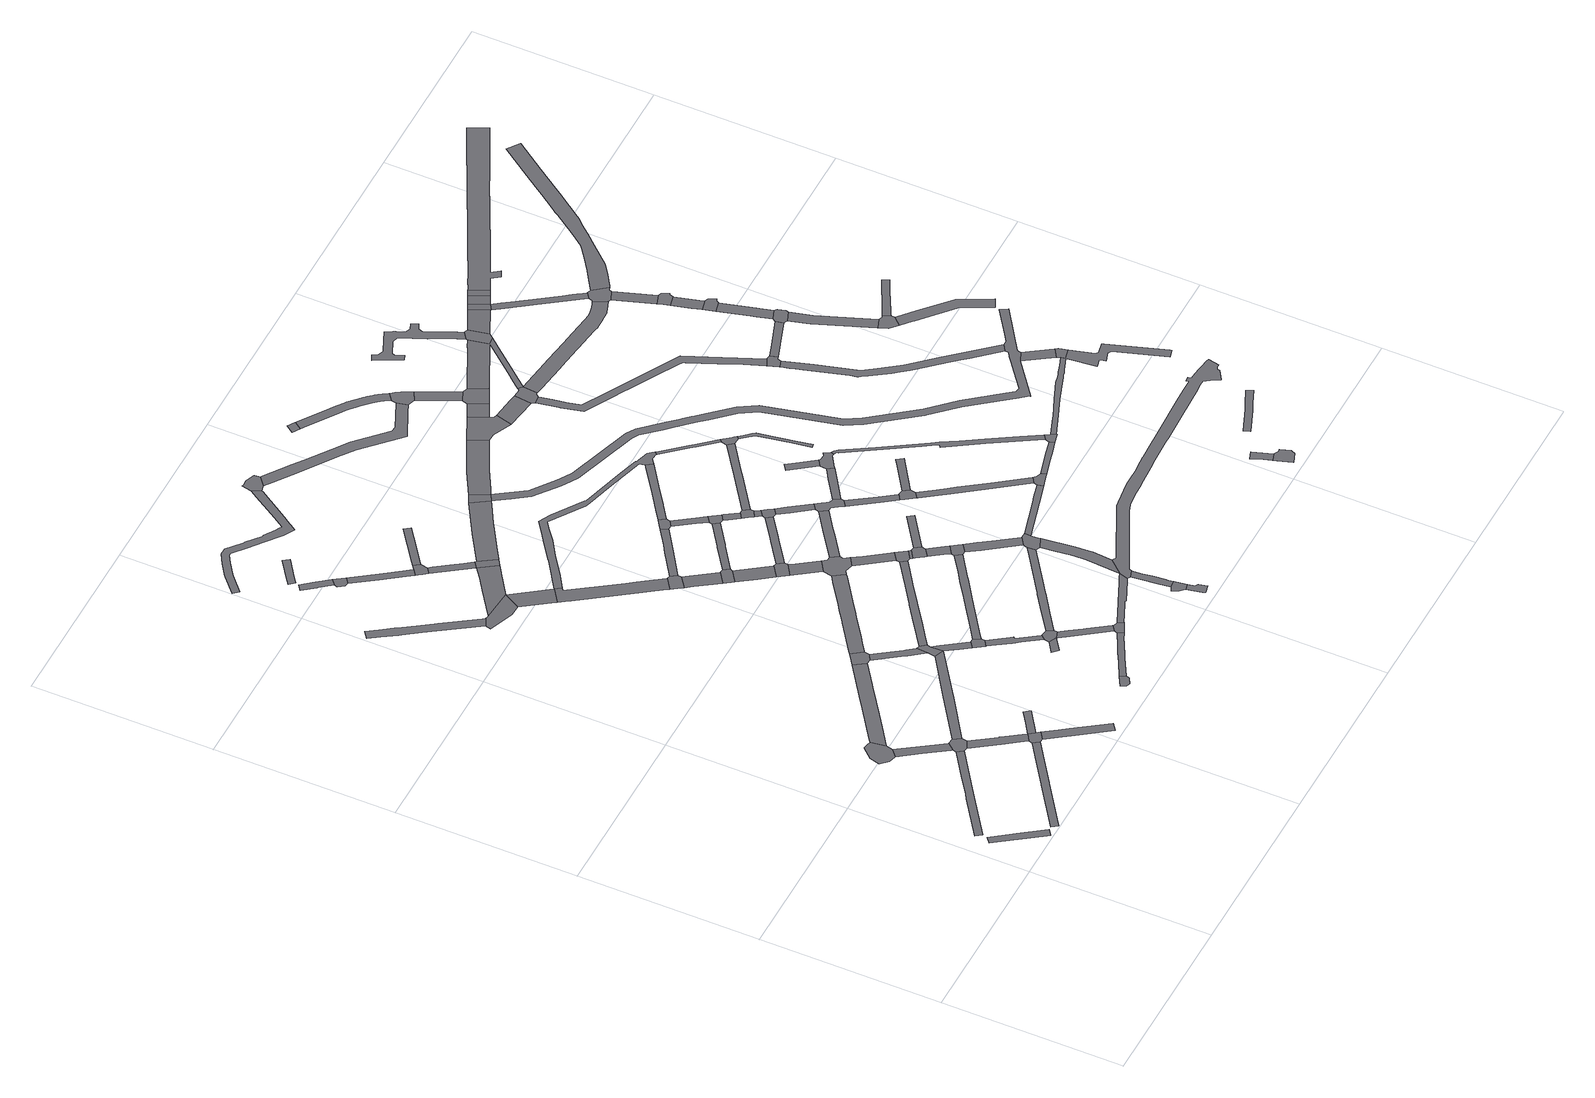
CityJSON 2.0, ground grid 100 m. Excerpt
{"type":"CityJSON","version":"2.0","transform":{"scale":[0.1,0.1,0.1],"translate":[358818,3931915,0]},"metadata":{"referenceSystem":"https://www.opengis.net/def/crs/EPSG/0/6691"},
"CityObjects":{
"road1":{"type":"Road","attributes":{"RoadStructureAttribute.sectionType":"1"},"geometry":[{"type":"MultiSurface","lod":"1","boundaries":[[[0,1,2,3,4,5,6,7,8]]]}]},
"road2":{"type":"Road","attributes":{"RoadStructureAttribute.sectionType":"1"},"geometry":[{"type":"MultiSurface","lod":"1","boundaries":[[[9,10,11,12,13,14,15,16,17,18]]]}]},
"road3":{"type":"Road","attributes":{"RoadStructureAttribute.sectionType":"1"},"geometry":[{"type":"MultiSurface","lod":"1","boundaries":[[[19,20,21,22,23,24,25,26,27,28,29]]]}]},
"road4":{"type":"Road","geometry":[{"type":"MultiSurface","lod":"1","boundaries":[[[30,31,32,33,34,35,36,37,38]]]}]},
"road5":{"type":"Road","attributes":{"RoadStructureAttribute.sectionType":"1"},"geometry":[{"type":"MultiSurface","lod":"1","boundaries":[[[30,39,40,41,42,43,44,31]]]}]},
"road6":{"type":"Road","geometry":[{"type":"MultiSurface","lod":"1","boundaries":[[[42,41,13,12,45,46,47,48,49]]]}]},
"road7":{"type":"Road","attributes":{"RoadStructureAttribute.sectionType":"1"},"geometry":[{"type":"MultiSurface","lod":"1","boundaries":[[[50,51,52,53,54,55,56,47,46,57,58,59]]]}]},
"road8":{"type":"Road","geometry":[{"type":"MultiSurface","lod":"1","boundaries":[[[60,61,62,50,59,19,29]]]}]},
"road9":{"type":"Road","attributes":{"RoadStructureAttribute.sectionType":"1"},"geometry":[{"type":"MultiSurface","lod":"1","boundaries":[[[63,64,65,66,67,68,61,60]]]}]},
"road10":{"type":"Road","geometry":[{"type":"MultiSurface","lod":"1","boundaries":[[[69,70,71,72,50,62]]]}]},
"road11":{"type":"Road","attributes":{"RoadStructureAttribute.sectionType":"1"},"geometry":[{"type":"MultiSurface","lod":"1","boundaries":[[[73,74,75,76,33,32,77,78,79,80,81,82,83]]]}]},
"road12":{"type":"Road","attributes":{"RoadStructureAttribute.sectionType":"1"},"geometry":[{"type":"MultiSurface","lod":"1","boundaries":[[[84,85,86,49,48,87,88,89,90]]]}]},
"road13":{"type":"Road","attributes":{"RoadStructureAttribute.sectionType":"1"},"geometry":[{"type":"MultiSurface","lod":"1","boundaries":[[[91,92,93,94,95,96,97,98,99,100,101,102,103,104,105,106,107,108]]]}]},
"road14":{"type":"Road","geometry":[{"type":"MultiSurface","lod":"1","boundaries":[[[73,83,109,110,111,112]]]}]},
"road15":{"type":"Road","geometry":[{"type":"MultiSurface","lod":"1","boundaries":[[[98,97,113,114,115,116,117]]]}]},
"road16":{"type":"Road","attributes":{"RoadStructureAttribute.sectionType":"1"},"geometry":[{"type":"MultiSurface","lod":"1","boundaries":[[[109,118,119,120,121,122,123,124,125,126,110]]]}]},
"road17":{"type":"Road","geometry":[{"type":"MultiSurface","lod":"1","boundaries":[[[127,128,129,130,131,132]]]}]},
"road18":{"type":"Road","attributes":{"RoadStructureAttribute.sectionType":"1"},"geometry":[{"type":"MultiSurface","lod":"1","boundaries":[[[133,134,135,136,137,138,139,140]]]}]},
"road19":{"type":"Road","geometry":[{"type":"MultiSurface","lod":"1","boundaries":[[[123,122,84,90,141,142,143]]]}]},
"road20":{"type":"Road","geometry":[{"type":"MultiSurface","lod":"1","boundaries":[[[144,145,136,135,146,147,148]]]}]},
"road21":{"type":"Road","geometry":[{"type":"MultiSurface","lod":"1","boundaries":[[[149,150,151,152,153,154]]]}]},
"road22":{"type":"Road","attributes":{"RoadStructureAttribute.sectionType":"1"},"geometry":[{"type":"MultiSurface","lod":"1","boundaries":[[[155,156,157,158,159,141,90]]]}]},
"road23":{"type":"Road","geometry":[{"type":"MultiSurface","lod":"1","boundaries":[[[160,116,115,161,162]]]}]},
"road24":{"type":"Road","attributes":{"RoadStructureAttribute.sectionType":"1"},"geometry":[{"type":"MultiSurface","lod":"1","boundaries":[[[163,164,165,166,167,168,144,148]]]}]},
"road25":{"type":"Road","attributes":{"RoadStructureAttribute.sectionType":"1"},"geometry":[{"type":"MultiSurface","lod":"1","boundaries":[[[169,170,171,172,173,174,175,176,177,117,116]]]}]},
"road26":{"type":"Road","geometry":[{"type":"MultiSurface","lod":"1","boundaries":[[[178,179,157,156,180,181]]]}]},
"road27":{"type":"Road","attributes":{"RoadStructureAttribute.sectionType":"1"},"geometry":[{"type":"MultiSurface","lod":"1","boundaries":[[[129,182,183,184,185,186,187,188,189,130]]]}]},
"road28":{"type":"Road","attributes":{"RoadStructureAttribute.sectionType":"1"},"geometry":[{"type":"MultiSurface","lod":"1","boundaries":[[[180,190,191,192,193,194,195,196,197,198,199,200,201,202,203,181]]]}]},
"road29":{"type":"Road","attributes":{"RoadStructureAttribute.sectionType":"1"},"geometry":[{"type":"MultiSurface","lod":"1","boundaries":[[[204,205,206,207,208,209]]]}]},
"road30":{"type":"Road","geometry":[{"type":"MultiSurface","lod":"1","boundaries":[[[165,210,211,212,213,214,215,166]]]}]},
"road31":{"type":"Road","attributes":{"RoadStructureAttribute.sectionType":"1"},"geometry":[{"type":"MultiSurface","lod":"1","boundaries":[[[216,217,218,219,220,160,162,221,222,223,224,225,226]]]}]},
"road32":{"type":"Road","attributes":{"RoadStructureAttribute.sectionType":"1"},"geometry":[{"type":"MultiSurface","lod":"1","boundaries":[[[227,228,229,230,231,232,233,112,111,234,235,236,237,238,239,240,241,242,243]]]}]},
"road33":{"type":"Road","attributes":{"RoadStructureAttribute.sectionType":"1"},"geometry":[{"type":"MultiSurface","lod":"1","boundaries":[[[212,244,172,245,246,247,248,213]]]}]},
"road34":{"type":"Road","attributes":{"RoadStructureAttribute.sectionType":"1"},"geometry":[{"type":"MultiSurface","lod":"1","boundaries":[[[249,250,251,252,253,254,255,256,257,258,259,260,261,262,263,264,265,266,267,268,269,270,271,272,273,274,275,276,277,278,279,280,281,282,283]]]}]},
"road35":{"type":"Road","geometry":[{"type":"MultiSurface","lod":"1","boundaries":[[[209,284,285,286,197,196,204]]]}]},
"road36":{"type":"Road","geometry":[{"type":"MultiSurface","lod":"1","boundaries":[[[287,245,172,171,288]]]}]},
"road37":{"type":"Road","attributes":{"RoadStructureAttribute.sectionType":"1"},"geometry":[{"type":"MultiSurface","lod":"1","boundaries":[[[289,290,291,292,293,294,295,296,284,209]]]}]},
"road38":{"type":"Road","geometry":[{"type":"MultiSurface","lod":"1","boundaries":[[[297,298,299,300,301,216,226]]]}]},
"road39":{"type":"Road","attributes":{"RoadStructureAttribute.sectionType":"1"},"geometry":[{"type":"MultiSurface","lod":"1","boundaries":[[[214,302,303,304,305,306,215]]]}]},
"road40":{"type":"Road","attributes":{"RoadStructureAttribute.sectionType":"1"},"geometry":[{"type":"MultiSurface","lod":"1","boundaries":[[[307,299,298,308,309,310,311]]]}]},
"road41":{"type":"Road","geometry":[{"type":"MultiSurface","lod":"1","boundaries":[[[312,292,291,186,185,313,314]]]}]},
"road42":{"type":"Road","attributes":{"RoadStructureAttribute.sectionType":"1"},"geometry":[{"type":"MultiSurface","lod":"1","boundaries":[[[315,316,317,318,319,320,143,142,321,322,323,324,325,326,327]]]}]},
"road43":{"type":"Road","geometry":[{"type":"MultiSurface","lod":"1","boundaries":[[[310,328,329,330,331,332,311]]]}]},
"road44":{"type":"Road","attributes":{"RoadStructureAttribute.sectionType":"1"},"geometry":[{"type":"MultiSurface","lod":"1","boundaries":[[[333,334,330,329,335,336]]]}]},
"road45":{"type":"Road","attributes":{"RoadStructureAttribute.sectionType":"1"},"geometry":[{"type":"MultiSurface","lod":"1","boundaries":[[[337,338,339,340,341,342,179,178,343,344,345,346,347,348]]]}]},
"road46":{"type":"Road","geometry":[{"type":"MultiSurface","lod":"1","boundaries":[[[349,350,351,352,333,336]]]}]},
"road47":{"type":"Road","attributes":{"RoadStructureAttribute.sectionType":"1"},"geometry":[{"type":"MultiSurface","lod":"1","boundaries":[[[353,354,355,356,357,358,301,300]]]}]},
"road48":{"type":"Road","attributes":{"RoadStructureAttribute.sectionType":"1"},"geometry":[{"type":"MultiSurface","lod":"1","boundaries":[[[359,350,349,360,361,362]]]}]},
"road49":{"type":"Road","attributes":{"RoadStructureAttribute.sectionType":"1"},"geometry":[{"type":"MultiSurface","lod":"1","boundaries":[[[363,364,365,366,367,286,285,368,369,370,371,372]]]}]},
"road50":{"type":"Road","attributes":{"RoadStructureAttribute.sectionType":"1"},"geometry":[{"type":"MultiSurface","lod":"1","boundaries":[[[313,373,374,375,376,377,378,379,380,381,382,383,384,385,314]]]}]},
"road51":{"type":"Road","geometry":[{"type":"MultiSurface","lod":"1","boundaries":[[[242,386,387,388,389,390,391,392,362,361,243]]]}]},
"road52":{"type":"Road","attributes":{"RoadStructureAttribute.sectionType":"1"},"geometry":[{"type":"MultiSurface","lod":"1","boundaries":[[[393,394,332,331,395,396,397,398]]]}]},
"road53":{"type":"Road","attributes":{"RoadStructureAttribute.sectionType":"1"},"geometry":[{"type":"MultiSurface","lod":"1","boundaries":[[[399,400,401,402,388,387,403,404,405,406]]]}]},
"road54":{"type":"Road","geometry":[{"type":"MultiSurface","lod":"1","boundaries":[[[407,408,409,410,411,283,282,412]]]}]},
"road55":{"type":"Road","geometry":[{"type":"MultiSurface","lod":"1","boundaries":[[[413,414,406,405,315,327]]]}]},
"road56":{"type":"Road","geometry":[{"type":"MultiSurface","lod":"1","boundaries":[[[415,416,417,418,419,420,421,422]]]}]},
"road57":{"type":"Road","attributes":{"RoadStructureAttribute.sectionType":"1"},"geometry":[{"type":"MultiSurface","lod":"1","boundaries":[[[423,424,425,352,351,426,427,428,429,430]]]}]},
"road58":{"type":"Road","attributes":{"RoadStructureAttribute.sectionType":"1"},"geometry":[{"type":"MultiSurface","lod":"1","boundaries":[[[431,432,433,434,421,420,435,436]]]}]},
"road59":{"type":"Road","attributes":{"RoadStructureAttribute.sectionType":"1"},"geometry":[{"type":"MultiSurface","lod":"1","boundaries":[[[437,438,414,413,439]]]}]},
"road60":{"type":"Road","geometry":[{"type":"MultiSurface","lod":"1","boundaries":[[[440,441,356,355,442,443,444]]]}]},
"road61":{"type":"Road","geometry":[{"type":"MultiSurface","lod":"1","boundaries":[[[445,446,447,448,449,450,437,439]]]}]},
"road62":{"type":"Road","geometry":[{"type":"MultiSurface","lod":"1","boundaries":[[[451,452,453,454,455,456,457,458,415,422]]]}]},
"road63":{"type":"Road","attributes":{"RoadStructureAttribute.sectionType":"1"},"geometry":[{"type":"MultiSurface","lod":"1","boundaries":[[[459,460,461,462,463,464,465,466,467,468,469,470,471,472,473,474,475,160,220,476,477,478,479,480,481,482,483,484,485,486]]]}]},
"road64":{"type":"Road","geometry":[{"type":"MultiSurface","lod":"1","boundaries":[[[487,488,489,490]]]}]},
"road65":{"type":"Road","attributes":{"RoadStructureAttribute.sectionType":"1"},"geometry":[{"type":"MultiSurface","lod":"1","boundaries":[[[491,492,493,494,448,447]]]}]},
"road66":{"type":"Road","attributes":{"RoadStructureAttribute.sectionType":"1"},"geometry":[{"type":"MultiSurface","lod":"1","boundaries":[[[495,443,442,496,497,498]]]}]},
"road67":{"type":"Road","geometry":[{"type":"MultiSurface","lod":"1","boundaries":[[[499,493,492,337,348,500]]]}]},
"road68":{"type":"Road","attributes":{"RoadStructureAttribute.sectionType":"1"},"geometry":[{"type":"MultiSurface","lod":"1","boundaries":[[[390,501,502,503,504,505,506,391]]]}]},
"road69":{"type":"Road","geometry":[{"type":"MultiSurface","lod":"1","boundaries":[[[507,498,497,398,397,508]]]}]},
"road70":{"type":"Road","attributes":{"RoadStructureAttribute.sectionType":"1"},"geometry":[{"type":"MultiSurface","lod":"1","boundaries":[[[509,510,511,512,507,508]]]}]},
"road71":{"type":"Road","attributes":{"RoadStructureAttribute.sectionType":"1"},"geometry":[{"type":"MultiSurface","lod":"1","boundaries":[[[513,514,515,516,517,518,519,520,521,522,380]]]}]},
"road72":{"type":"Road","attributes":{"RoadStructureAttribute.sectionType":"1"},"geometry":[{"type":"MultiSurface","lod":"1","boundaries":[[[523,524,525,526,527,528,529,499,500]]]}]},
"road73":{"type":"Road","geometry":[{"type":"MultiSurface","lod":"1","boundaries":[[[530,531,511,510,532,533,534]]]}]},
"road74":{"type":"Road","attributes":{"RoadStructureAttribute.sectionType":"1"},"geometry":[{"type":"MultiSurface","lod":"1","boundaries":[[[533,535,536,537,534]]]}]},
"road75":{"type":"Road","attributes":{"RoadStructureAttribute.sectionType":"1"},"geometry":[{"type":"MultiSurface","lod":"1","boundaries":[[[449,538,539,450]]]}]},
"road76":{"type":"Road","geometry":[{"type":"MultiSurface","lod":"1","boundaries":[[[540,541,536,535,430,429,542]]]}]},
"road77":{"type":"Road","geometry":[{"type":"MultiSurface","lod":"1","boundaries":[[[543,526,525,363,372,518,517,544,545,546]]]}]},
"road78":{"type":"Road","attributes":{"RoadStructureAttribute.sectionType":"1"},"geometry":[{"type":"MultiSurface","lod":"1","boundaries":[[[547,548,549,550,540,542]]]}]},
"road79":{"type":"Road","attributes":{"RoadStructureAttribute.sectionType":"1"},"geometry":[{"type":"MultiSurface","lod":"1","boundaries":[[[551,552,553,554,459,486,555,556,557,558,440,444]]]}]},
"road80":{"type":"Road","attributes":{"RoadStructureAttribute.sectionType":"1"},"geometry":[{"type":"MultiSurface","lod":"1","boundaries":[[[559,560,561,562,563,564,565,487,490]]]}]},
"road81":{"type":"Road","geometry":[{"type":"MultiSurface","lod":"1","boundaries":[[[566,567,568,569,570,571,572,549,548,504,503,573,574,575,576]]]}]},
"road82":{"type":"Road","attributes":{"RoadStructureAttribute.sectionType":"1"},"geometry":[{"type":"MultiSurface","lod":"1","boundaries":[[[577,578,579,580,581,582,583,584,585,586,587,588,589,590,591,592,407,412]]]}]},
"road83":{"type":"Road","attributes":{"RoadStructureAttribute.sectionType":"1"},"geometry":[{"type":"MultiSurface","lod":"1","boundaries":[[[593,594,566,576,595,596]]]}]},
"road84":{"type":"Road","geometry":[{"type":"MultiSurface","lod":"1","boundaries":[[[597,598,599,600]]]}]},
"road85":{"type":"Road","attributes":{"RoadStructureAttribute.sectionType":"1"},"geometry":[{"type":"MultiSurface","lod":"1","boundaries":[[[530,601,602,603,604,605,606,531]]]}]},
"road86":{"type":"Road","geometry":[{"type":"MultiSurface","lod":"1","boundaries":[[[607,608,609,610,611,612,613,593,596]]]}]},
"road87":{"type":"Road","attributes":{"RoadStructureAttribute.sectionType":"1"},"geometry":[{"type":"MultiSurface","lod":"1","boundaries":[[[545,614,615,616,617,618,546]]]}]},
"road88":{"type":"Road","attributes":{"RoadStructureAttribute.sectionType":"1"},"geometry":[{"type":"MultiSurface","lod":"1","boundaries":[[[619,568,567,620,621,622]]]}]},
"road89":{"type":"Road","attributes":{"RoadStructureAttribute.sectionType":"1"},"geometry":[{"type":"MultiSurface","lod":"1","boundaries":[[[623,624,625,626,609,608,627,628,629,630,631,632,633]]]}]},
"road90":{"type":"Road","geometry":[{"type":"MultiSurface","lod":"1","boundaries":[[[634,635,636,637,638,639,640,641,642,563,562,643,644,645]]]}]},
"road91":{"type":"Road","geometry":[{"type":"MultiSurface","lod":"1","boundaries":[[[646,647,648,649,650]]]}]},
"road92":{"type":"Road","attributes":{"RoadStructureAttribute.sectionType":"1"},"geometry":[{"type":"MultiSurface","lod":"1","boundaries":[[[651,652,653,654,655,656,657,658,659,660,661,662,663,664,665,666,667,668,669,670,599,598,671,672,673,674,675,676,677,678,679,680,681,682,683]]]}]},
"road93":{"type":"Road","attributes":{"RoadStructureAttribute.sectionType":"1"},"geometry":[{"type":"MultiSurface","lod":"1","boundaries":[[[611,684,685,686,687,612]]]}]},
"road94":{"type":"Road","geometry":[{"type":"MultiSurface","lod":"1","boundaries":[[[688,689,690,691,462,461,692,693,694,695,696]]]}]},
"road95":{"type":"Road","geometry":[{"type":"MultiSurface","lod":"1","boundaries":[[[622,621,697,698,699,700,701,702,703,704,646,650]]]}]},
"road96":{"type":"Road","geometry":[{"type":"MultiSurface","lod":"1","boundaries":[[[705,633,632,616,615,706,707,708]]]}]},
"road97":{"type":"Road","geometry":[{"type":"MultiSurface","lod":"1","boundaries":[[[695,604,603,709,710,711,712,713,696]]]}]},
"road98":{"type":"Road","attributes":{"RoadStructureAttribute.sectionType":"1"},"geometry":[{"type":"MultiSurface","lod":"1","boundaries":[[[714,642,641,715]]]}]},
"road99":{"type":"Road"},
"road100":{"type":"Road","attributes":{"RoadStructureAttribute.sectionType":"1"},"geometry":[{"type":"MultiSurface","lod":"1","boundaries":[[[489,488,716,717,287,288,718,719,720,721,722,489,723,724,725,726,727,728,729,730,731,732,733,734,735,736,737,738,739,740,741,742,743,744,745,746,747,748,749,750,751,752,753,754,755,756,757,758,759,760,761,762,763,764,765,766,767,768,769,770,771,772,773,774,775,776,777,778,779,780,781,782,783,784,785,786,787,490]]]}]},
"road101":{"type":"Road","attributes":{"RoadStructureAttribute.sectionType":"1"},"geometry":[{"type":"MultiSurface","lod":"1","boundaries":[[[710,788,789,790,791,792,793,794,795,796,797,798,799,800,711]]]}]},
"road102":{"type":"Road","attributes":{"RoadStructureAttribute.sectionType":"1"},"geometry":[{"type":"MultiSurface","lod":"1","boundaries":[[[644,801,802,803,804,645]]]}]},
"road103":{"type":"Road","geometry":[{"type":"MultiSurface","lod":"1","boundaries":[[[585,584,805,806,807,808,809,810,811,812,813,814,815,816,651,683]]]}]},
"road104":{"type":"Road","attributes":{"RoadStructureAttribute.sectionType":"1"},"geometry":[{"type":"MultiSurface","lod":"1","boundaries":[[[805,817,818,819,806]]]}]},
"road105":{"type":"Road","geometry":[{"type":"MultiSurface","lod":"1","boundaries":[[[714,715,820,821,822,823,819,818]]]}]},
"road106":{"type":"Road","attributes":{"RoadStructureAttribute.sectionType":"1"},"geometry":[{"type":"MultiSurface","lod":"1","boundaries":[[[824,825,826,707,827,828,829]]]}]},
"road107":{"type":"Road","attributes":{"RoadStructureAttribute.sectionType":"1"},"geometry":[{"type":"MultiSurface","lod":"1","boundaries":[[[830,831,832,833,834,835,836,837,838,701,700,839,840,841,842,843,844,845,846,847]]]}]},
"road108":{"type":"Road","geometry":[{"type":"MultiSurface","lod":"1","boundaries":[[[848,849,850,851,852,853,803,802,854]]]}]},
"road109":{"type":"Road","attributes":{"RoadStructureAttribute.sectionType":"1"},"geometry":[{"type":"MultiSurface","lod":"1","boundaries":[[[455,855,856,857,858,859,860,861,862,863,864,865,866,867,868,869,870,871,872,873,874,875,876,877,878,879,880,881,882,883,884,885,886,887,888,889,890,891,892,893,894,895,896,897,898,899,900,901,902,903,904,905,906,907,908,909,513,380,379,456]]]}]},
"road110":{"type":"Road","geometry":[{"type":"MultiSurface","lod":"1","boundaries":[[[910,911,912,830,847,824,829]]]}]},
"road111":{"type":"Road","attributes":{"RoadStructureAttribute.sectionType":"1"},"geometry":[{"type":"MultiSurface","lod":"1","boundaries":[[[913,914,915,823,822,916,917,918,919,920,921,922,923,852,851,924,925,926,927,928,919,929]]]}]},
"road112":{"type":"Road","geometry":[{"type":"MultiSurface","lod":"1","boundaries":[[[930,931,932,933,934,935]]]}]},
"road113":{"type":"Road","geometry":[{"type":"MultiSurface","lod":"1","boundaries":[[[936,937,938,939,940,941,942,930,935]]]}]},
"road114":{"type":"Road","attributes":{"RoadStructureAttribute.sectionType":"1"},"geometry":[{"type":"MultiSurface","lod":"1","boundaries":[[[943,944,945,946,947,948,949,950,951,952,953,954,955,956,957,958,848,854,959,960,961,962,963,964,965,966,967,968,969,970,971,972,973,974,975,976]]]}]},
"road115":{"type":"Road","geometry":[{"type":"MultiSurface","lod":"1","boundaries":[[[977,978,979,980,981,982,983,984,985,986,987,988,989,990,991,992,993,994,995,996,997,998,999,1000,1001,1002,1003]]]}]},
"road116":{"type":"Road","geometry":[{"type":"MultiSurface","lod":"1","boundaries":[[[919,928,1004,1005,1003,1002,929]]]}]},
"road117":{"type":"Road","attributes":{"RoadStructureAttribute.sectionType":"1"},"geometry":[{"type":"MultiSurface","lod":"1","boundaries":[[[850,1006,1007,1008,1009,1010,1011,1012,1013,1014,1015,1016,1017,1018,1019,1020,1021,1022,1023,1024,1025,1026,1027,1028,1029,1030,1031,1032,1033,1034,1035,1036,1037,1038,1039,851]]]}]},
"road118":{"type":"Road","geometry":[{"type":"MultiSurface","lod":"1","boundaries":[[[1040,1041,1042,1043,1044,943,976]]]}]},
"road119":{"type":"Road","attributes":{"RoadStructureAttribute.sectionType":"1"},"geometry":[{"type":"MultiSurface","lod":"1","boundaries":[[[1045,1046,1047,1048,1049,1050,1051,1052]]]}]},
"road120":{"type":"Road","attributes":{"RoadStructureAttribute.sectionType":"1"},"geometry":[{"type":"MultiSurface","lod":"1","boundaries":[[[1004,1053,1054,1055,1005]]]}]},
"road121":{"type":"Road","attributes":{"RoadStructureAttribute.sectionType":"1"},"geometry":[{"type":"MultiSurface","lod":"1","boundaries":[[[1056,1057,1058,1059,1060,1061,1062,1063,1064,912,911,1065,1066,1067,1068,1069,1070,1071,1072,1073,1074,1075,1076,1077,1078,1079,1080,1081,1082,1083,1084,1085,1086,1087,1073]]]}]},
"road122":{"type":"Road","attributes":{"RoadStructureAttribute.sectionType":"1"},"geometry":[{"type":"MultiSurface","lod":"1","boundaries":[[[1088,1089,1090,1091,1092,1093,1094,1095,1041,1040,1096,1097,1098,1099,1100,1101,1102,1103,1104,1105,1106,1107,1108,1109,1110,1111,759,758]]]}]},
"road123":{"type":"Road","geometry":[{"type":"MultiSurface","lod":"1","boundaries":[[[1054,1053,1112,1113,1114]]]}]},
"road124":{"type":"Road","attributes":{"RoadStructureAttribute.sectionType":"1"},"geometry":[{"type":"MultiSurface","lod":"1","boundaries":[[[1043,1115,1116,1117,1118,1044]]]}]},
"road125":{"type":"Road","attributes":{"RoadStructureAttribute.sectionType":"1"},"geometry":[{"type":"MultiSurface","lod":"1","boundaries":[[[1114,1113,1119,1120]]]}]},
"road126":{"type":"Road","attributes":{"RoadStructureAttribute.sectionType":"1"},"geometry":[{"type":"MultiSurface","lod":"1","boundaries":[[[1112,1121,1122,1123,1124,1125,1126,1127,1128,1129,1130,1131,1132,1133,1134,1113]]]}]},
"road127":{"type":"Road","geometry":[{"type":"MultiSurface","lod":"1","boundaries":[[[1119,1135,1136,1120]]]}]},
"road128":{"type":"Road","geometry":[{"type":"MultiSurface","lod":"1","boundaries":[[[751,750,1137,1138]]]}]},
"road129":{"type":"Road","geometry":[{"type":"MultiSurface","lod":"1","boundaries":[[[1137,1056,1073,1087,1139,1138]]]}]},
"road130":{"type":"Road","geometry":[{"type":"MultiSurface","lod":"1","boundaries":[[[1140,1141,1142,1117,1116,1143,1144,1145]]]}]},
"road131":{"type":"Road","geometry":[{"type":"MultiSurface","lod":"1","boundaries":[[[1146,1147,1148,1126,1125,1149,1024,1023,1150,1151]]]}]},
"road132":{"type":"Road","attributes":{"RoadStructureAttribute.sectionType":"1"},"geometry":[{"type":"MultiSurface","lod":"1","boundaries":[[[1152,1153,1142,1141,1154,1155,1156,1157]]]}]},
"road133":{"type":"Road","attributes":{"RoadStructureAttribute.sectionType":"1"},"geometry":[{"type":"MultiSurface","lod":"1","boundaries":[[[1150,1158,1159,1151]]]}]},
"road134":{"type":"Road","attributes":{"RoadStructureAttribute.sectionType":"1"},"geometry":[{"type":"MultiSurface","lod":"1","boundaries":[[[1160,1144,1143,1161,1162,1163]]]}]},
"road135":{"type":"Road","attributes":{"RoadStructureAttribute.sectionType":"1"},"geometry":[{"type":"MultiSurface","lod":"1","boundaries":[[[1164,1165,1166,1167,1168,1169]]]}]},
"road136":{"type":"Road","geometry":[{"type":"MultiSurface","lod":"1","boundaries":[[[1156,1170,1171,1172,1167,1166,1157]]]}]},
"road137":{"type":"Road","geometry":[{"type":"MultiSurface","lod":"1","boundaries":[[[1173,1174,1175,1159,1158,1176,1164,1169]]]}]},
"road138":{"type":"Road","geometry":[{"type":"MultiSurface","lod":"1","boundaries":[[[1177,1178,1179,1180,1181,1163,1162,1182,1183]]]}]},
"road139":{"type":"Road","attributes":{"RoadStructureAttribute.sectionType":"1"},"geometry":[{"type":"MultiSurface","lod":"1","boundaries":[[[1184,1185,1186,1187,1188,1189,1190,1191,1177,1183]]]}]},
"road140":{"type":"Road","attributes":{"RoadStructureAttribute.sectionType":"1"},"geometry":[{"type":"MultiSurface","lod":"1","boundaries":[[[1192,1193,1194,1195,1180,1179,1196,1197,1198,1199,1200]]]}]},
"road141":{"type":"Road","attributes":{"RoadStructureAttribute.sectionType":"1"},"geometry":[{"type":"MultiSurface","lod":"1","boundaries":[[[1201,1202,1203,1204,1205,1206,1207,1208,1209,1210,1211,1212,1213,1214,1136,1135,1215,1216,1217,1218,1219,1220,1221,1222,1223,1224,1225,1226,1227]]]}]},
"road142":{"type":"Road","attributes":{"RoadStructureAttribute.sectionType":"1"},"geometry":[{"type":"MultiSurface","lod":"1","boundaries":[[[1228,1229,1230,1231,1232,1233,1234,1235,1236,1237,1238,1239,1240,1241,1242,1148,1147,1243,1244,1245,1246,1247,1248,1249,1250,1251,1252,1253,1254,1255,1256,1257,1258,1259,1260,1261,1262,1263,1264,1265]]]}]}
},
"vertices":[
[306,39,0],[211,172,0],[200,187,0],[125,291,0],[93,267,0],[165,167,0],[178,149,0],[264,29,0],[274,16,0],
[344,469,0],[368,486,0],[460,550,0],[610,654,0],[587,687,0],[437,583,0],[345,518,0],[321,502,0],[107,352,0],[130,320,0],
[807,376,0],[700,301,0],[572,212,0],[568,209,0],[326,41,0],[349,8,0],[385,33,0],[591,176,0],[596,180,0],[723,269,0],[830,343,0],
[425,944,0],[464,977,0],[472,1015,0],[461,1099,0],[439,1103,0],[412,1107,0],[360,1050,0],[345,992,0],[385,954,0],
[503,832,0],[585,714,0],[591,707,0],[624,746,0],[599,782,0],[544,861,0],
[614,653,0],[630,650,0],[677,672,0],[682,701,0],[654,741,0],
[853,421,0],[838,443,0],[800,496,0],[773,534,0],[771,538,0],[770,539,0],[718,613,0],[731,508,0],[786,430,0],[810,395,0],
[850,340,0],[891,369,0],[877,389,0],
[908,258,0],[934,221,0],[1061,43,0],[1102,72,0],[975,251,0],[944,295,0],
[1002,475,0],[996,484,0],[980,508,0],[914,463,0],
[900,1409,0],[725,1285,0],[653,1235,0],[478,1111,0],[579,1090,0],[689,1168,0],[697,1173,0],[748,1210,0],[791,1240,0],[820,1261,0],[943,1348,0],
[1132,1066,0],[898,907,0],[657,743,0],[915,859,0],[918,861,0],[926,867,0],[1183,1045,0],
[18,3651,0],[59,3592,0],[109,3517,0],[118,3505,0],[175,3421,0],[216,3360,0],[353,3159,0],[399,3181,0],[391,3193,0],[266,3377,0],[257,3391,0],[218,3447,0],[179,3504,0],[150,3547,0],[145,3554,0],[144,3556,0],[100,3620,0],[59,3680,0],
[967,1345,0],[1002,1364,0],[1007,1394,0],[964,1455,0],
[345,3127,0],[482,3076,0],[540,3072,0],[590,3162,0],[419,3176,0],
[1046,1233,0],[1072,1198,0],[1077,1190,0],[1127,1122,0],[1139,1106,0],[1141,1171,0],[1110,1213,0],[1104,1221,0],[1078,1258,0],
[1382,118,0],[1417,138,0],[1422,157,0],[1407,186,0],[1348,154,0],[1363,125,0],
[226,4023,0],[230,4018,0],[279,3956,0],[310,3981,0],[281,4018,0],[258,4047,0],[205,4115,0],[173,4090,0],
[1180,1117,0],[1186,1136,0],[1161,1167,0],
[352,3923,0],[324,3963,0],[277,3936,0],[299,3903,0],[319,3900,0],
[210,4132,0],[239,4154,0],[344,4227,0],[322,4260,0],[213,4184,0],[185,4162,0],
[1228,980,0],[1265,927,0],[1298,950,0],[1261,1003,0],[1210,1076,0],
[730,2965,0],[637,2933,0],[652,2911,0],
[410,3771,0],[489,3661,0],[515,3625,0],[548,3648,0],[517,3690,0],[448,3786,0],
[713,3246,0],[716,3249,0],[758,3276,0],[694,3374,0],[693,3373,0],[625,3320,0],[624,3319,0],[568,3280,0],[423,3179,0],
[1339,912,0],[1318,948,0],[1305,870,0],[1338,892,0],
[1531,217,0],[1625,266,0],[1642,275,0],[1684,295,0],[1669,326,0],[1590,285,0],[1554,267,0],[1490,229,0],
[1307,868,0],[1320,848,0],[1380,761,0],[1390,748,0],[1406,727,0],[1408,725,0],[1473,632,0],[1492,654,0],[1430,744,0],[1429,745,0],[1413,767,0],[1422,773,0],[1413,785,0],[1340,890,0],
[1467,602,0],[1411,562,0],[1409,561,0],[1436,531,0],[1497,574,0],[1508,582,0],
[534,3599,0],[537,3594,0],[555,3569,0],[587,3593,0],[594,3633,0],[571,3665,0],
[1038,2491,0],[950,2617,0],[919,2661,0],[738,2921,0],[753,2932,0],[676,2878,0],[693,2853,0],[898,2560,0],[921,2527,0],[958,2475,0],[976,2448,0],
[1360,1735,0],[1247,1655,0],[1244,1653,0],[1211,1630,0],[1161,1594,0],[1144,1582,0],[970,1459,0],[1013,1398,0],[1059,1430,0],[1090,1452,0],[1206,1534,0],[1239,1557,0],[1295,1597,0],[1346,1633,0],[1435,1696,0],[1450,1707,0],[1407,1768,0],
[592,3516,0],[726,3398,0],[696,3441,0],[655,3498,0],[603,3571,0],
[659,4566,0],[567,4421,0],[556,4406,0],[527,4361,0],[512,4372,0],[495,4378,0],[433,4420,0],[428,4420,0],[354,4480,0],[347,4486,0],[268,4550,0],[230,4551,0],[171,4519,0],[102,4471,0],[95,4465,0],[8,4384,0],[35,4355,0],[120,4434,0],[127,4440,0],[192,4485,0],[239,4511,0],[253,4510,0],[324,4453,0],[325,4452,0],[398,4393,0],[471,4334,0],[479,4328,0],[538,4296,0],[560,4330,0],[564,4337,0],[593,4381,0],[593,4382,0],[705,4555,0],[708,4560,0],[685,4607,0],
[1547,595,0],[1550,615,0],[1528,648,0],
[732,3391,0],[792,3299,0],
[1512,576,0],[1547,525,0],[1674,345,0],[1707,368,0],[1631,475,0],[1623,487,0],[1580,548,0],[1556,582,0],
[1011,2399,0],[1017,2390,0],[1077,2435,0],[1080,2455,0],[1057,2488,0],
[612,3645,0],[694,3704,0],[800,3783,0],[776,3816,0],[590,3679,0],
[1115,2381,0],[1026,2376,0],[1045,2349,0],[1128,2232,0],[1189,2275,0],
[1712,361,0],[1746,325,0],[1731,356,0],
[1640,1507,0],[1507,1412,0],[1405,1340,0],[1400,1337,0],[1287,1257,0],[1221,1210,0],[1244,1177,0],[1310,1224,0],[1424,1305,0],[1428,1308,0],[1530,1380,0],[1614,1439,0],[1664,1474,0],
[1153,2195,0],[1162,2182,0],[1224,2225,0],[1232,2239,0],[1209,2271,0],
[1344,2054,0],[1236,2208,0],[1228,2088,0],[1282,2011,0],
[1799,1282,0],[1704,1216,0],[1654,1182,0],[1558,1115,0],[1504,1077,0],[1391,998,0],[1356,925,0],[1526,1043,0],[1581,1081,0],[1680,1150,0],[1698,1163,0],[1822,1249,0],
[1321,1955,0],[1383,1998,0],[1386,2018,0],[1363,2051,0],
[1219,2548,0],[1247,2567,0],[1348,2635,0],[1326,2669,0],[1237,2609,0],[1196,2581,0],
[1394,1982,0],[1379,1872,0],[1417,1817,0],[1479,1860,0],
[2005,983,0],[1957,949,0],[1748,803,0],[1739,797,0],[1627,719,0],[1650,686,0],[1760,763,0],[1767,767,0],[1831,812,0],[2010,937,0],
[1759,332,0],[1784,343,0],[1878,385,0],[1885,387,0],[1888,381,0],[2010,436,0],[2030,445,0],[2045,494,0],[2019,482,0],[1983,466,0],[1865,415,0],[1793,383,0],[1745,362,0],
[1469,1720,0],[1514,1708,0],[1561,1740,0],[1541,1769,0],[1545,1789,0],[1517,1831,0],[1498,1834,0],
[1348,2368,0],[1341,2363,0],[1363,2330,0],[1371,2335,0],[1496,2422,0],[1473,2455,0],
[1682,1567,0],[1679,1571,0],[1632,1638,0],[1597,1687,0],[1551,1657,0],[1585,1609,0],[1644,1527,0],[1688,1558,0],
[789,4608,0],[786,4640,0],[735,4662,0],[704,4657,0],[696,4661,0],[741,4568,0],
[1683,1471,0],[1728,1503,0],
[2070,222,0],[2061,218,0],[2047,210,0],[2065,175,0],[2079,160,0],[2086,151,0],[2120,159,0],[2110,228,0],
[1507,2153,0],[1494,2144,0],[1408,2082,0],[1400,2028,0],[1517,2111,0],[1530,2120,0],[1649,2204,0],[1626,2237,0],
[2157,65,0],[2153,81,0],[2144,109,0],[2129,119,0],[2106,67,0],[2111,52,0],
[1736,1490,0],[1736,1491,0],[1692,1459,0],
[1381,2707,0],[1353,2688,0],[1368,2632,0],[1401,2654,0],[1404,2674,0],
[1699,1449,0],[1726,1410,0],[1733,1400,0],[1778,1432,0],[1782,1454,0],[1758,1487,0],
[2106,256,0],[2104,270,0],[2097,340,0],[2091,391,0],[2085,446,0],[2046,433,0],[2050,391,0],[2062,289,0],
[1717,2896,0],[1746,2917,0],[1782,2913,0],[1796,2924,0],[1785,2936,0],[1770,2955,0],[1693,2978,0],[1695,2983,0],[1592,3015,0],[1348,3085,0],[1340,3091,0],[1181,3202,0],[1114,3235,0],[1073,3205,0],[1009,3159,0],[906,3084,0],[892,3074,0],[837,2987,0],[937,3058,0],[957,3072,0],[1027,3116,0],[1085,3162,0],[1129,3196,0],[1314,3071,0],[1323,3068,0],[1494,3017,0],[1688,2960,0],[1694,2929,0],
[1127,3627,0],[1080,3602,0],[1140,3509,0],[1180,3530,0],
[1793,1316,0],[1803,1302,0],[1848,1333,0],[1836,1350,0],
[1477,2545,0],[1440,2528,0],[1477,2474,0],[1510,2497,0],
[1886,1278,0],[1842,1247,0],
[1667,1877,0],[1706,1905,0],[1808,1978,0],[1779,2019,0],[1677,1946,0],[1641,1920,0],
[1549,2441,0],[1516,2419,0],
[1532,2395,0],[1569,2343,0],[1602,2365,0],[1556,2431,0],
[2110,569,0],[2118,678,0],[2116,716,0],[2112,770,0],[2090,950,0],[2032,924,0],[2042,842,0],[2052,767,0],[2056,695,0],[2057,680,0],
[1889,1179,0],[1900,1164,0],[2012,1007,0],[2056,1037,0],[1984,1140,0],[1944,1196,0],[1927,1220,0],
[1644,2329,0],[1621,2362,0],[1589,2314,0],[1606,2289,0],[1641,2309,0],
[1629,2257,0],[1662,2280,0],[1647,2301,0],
[1962,1578,0],[1939,1611,0],
[1701,2224,0],[1681,2252,0],[1668,2201,0],
[2071,1036,0],[2088,964,0],[2085,1001,0],[2086,1035,0],
[1710,2142,0],[1783,2039,0],[1815,2062,0],[1739,2170,0],
[1481,2728,0],[1486,2732,0],[1556,2782,0],[1591,2807,0],[1687,2924,0],[1682,2921,0],[1533,2814,0],[1442,2750,0],
[1209,3546,0],[1327,3610,0],[1470,3680,0],[1508,3698,0],[1461,3798,0],[1408,3772,0],[1267,3704,0],
[1901,1939,0],[1905,1959,0],[1883,1992,0],[1882,1992,0],[1862,1995,0],[1853,2009,0],[1838,2030,0],[1828,1975,0],[1838,1961,0],[1849,1945,0],[1868,1917,0],
[784,4537,0],[873,4473,0],[960,4411,0],[1078,4326,0],[1164,4263,0],[1357,4075,0],[1509,4145,0],[1556,4166,0],[1540,4225,0],[1460,4189,0],[1389,4156,0],[1359,4158,0],[1202,4310,0],[1115,4373,0],[993,4461,0],[935,4503,0],
[2057,1714,0],[2000,1795,0],[1968,1773,0],[2024,1691,0],
[1136,4600,0],[1173,4575,0],[1202,4616,0],[1164,4642,0],
[1841,2469,0],[1870,2490,0],[2021,2597,0],[1993,2627,0],[1840,2517,0],[1818,2502,0],
[2039,1671,0],[2073,1622,0],[2106,1645,0],[2108,1659,0],[2111,1675,0],[2087,1709,0],[2079,1710,0],
[2303,1059,0],[2423,1094,0],[2414,1126,0],[2333,1104,0],[2295,1093,0],
[2003,2073,0],[2026,2040,0],[2082,2078,0],[2059,2111,0],
[2329,1336,0],[2228,1475,0],[2200,1513,0],[2156,1573,0],[2078,1615,0],[2123,1550,0],[2172,1483,0],[2195,1452,0],[2296,1313,0],[2420,1146,0],[2452,1169,0],
[1677,3741,0],[1672,3743,0],[1667,3745,0],[1663,3748,0],[1659,3752,0],[1655,3757,0],[1653,3761,0],[1651,3766,0],[1608,3868,0],[1551,3696,0],[1657,3649,0],[1682,3740,0],
[2097,2173,0],[2031,2264,0],[1996,2312,0],[1963,2289,0],[2065,2150,0],
[1586,4286,0],[1569,4311,0],[1555,4330,0],[1544,4344,0],[1539,4349,0],[1519,4372,0],[1506,4385,0],[1504,4388,0],[1484,4407,0],[1477,4414,0],[1470,4421,0],[1462,4428,0],[1455,4434,0],[1448,4440,0],[1440,4447,0],[1432,4454,0],[1424,4460,0],[1407,4473,0],[1394,4482,0],[1325,4530,0],[1189,4563,0],[1276,4503,0],[1365,4441,0],[1385,4427,0],[1405,4411,0],[1427,4392,0],[1446,4375,0],[1481,4339,0],[1497,4322,0],[1505,4312,0],[1515,4301,0],[1527,4284,0],[1547,4255,0],
[2246,1766,0],[2291,1797,0],[2268,1832,0],[2229,1805,0],
[1929,2769,0],[1908,2793,0],[1800,2919,0],[1799,2920,0],[1786,2908,0],[1893,2783,0],[1915,2757,0],[1998,2661,0],[2012,2673,0],
[2083,2079,0],[2104,2093,0],[2153,2126,0],[2164,2122,0],[2171,2139,0],[2151,2174,0],[2133,2161,0],[2101,2167,0],
[2464,1153,0],[2470,1107,0],[2502,1116,0],[2495,1142,0],
[2044,2594,0],[2055,2593,0],[2069,2605,0],[2058,2618,0],[2054,2623,0],
[1689,3907,0],[1737,3807,0],
[976,3541,0],[896,3495,0],[865,3345,0],[969,3409,0],[1007,3432,0],[1044,3454,0],[1111,3493,0],[1151,3492,0],[1195,3425,0],[1253,3341,0],[1383,3241,0],[1429,3213,0],[1469,3187,0],[1827,3070,0],[1865,3048,0],[1950,2956,0],[1986,2917,0],[2025,2875,0],[2072,2824,0],[2092,2803,0],[2111,2782,0],[2211,2671,0],[2266,2582,0],[2332,2304,0],[2365,2167,0],[2415,2078,0],[2604,1833,0],[2609,1826,0],[2735,1696,0],[2873,1517,0],[2905,1478,0],[2950,1422,0],[2950,1419,0],[3097,1534,0],[3144,1571,0],[3201,1595,0],[3204,1616,0],[3302,1683,0],[3441,1779,0],[3419,1819,0],[3278,1722,0],[3236,1693,0],[3214,1693,0],[3176,1668,0],[3172,1649,0],[3149,1633,0],[3115,1608,0],[3070,1570,0],[2973,1494,0],[2947,1498,0],[2916,1538,0],[2772,1723,0],[2641,1858,0],[2453,2103,0],[2406,2186,0],[2381,2292,0],[2308,2600,0],[2249,2695,0],[2128,2830,0],[2106,2854,0],[2093,2868,0],[2062,2901,0],[2048,2916,0],[2005,2963,0],[1896,3080,0],[1847,3111,0],[1487,3229,0],[1456,3249,0],[1411,3277,0],[1286,3371,0],[1231,3450,0],[1204,3492,0],
[2089,2553,0],[2113,2525,0],[2127,2444,0],[2140,2368,0],[2143,2353,0],[2163,2239,0],[2181,2243,0],[2162,2348,0],[2158,2371,0],[2145,2447,0],[2130,2532,0],[2118,2547,0],[2089,2581,0],
[1739,3636,0],[1829,3623,0],[1841,3719,0],[1803,3724,0],
[1595,4153,0],[1648,4181,0],[1642,4192,0],[1638,4201,0],[1633,4210,0],[1629,4218,0],[1624,4227,0],[1619,4236,0],[1614,4244,0],[1608,4253,0],[1603,4261,0],[1597,4270,0],
[1667,4002,0],[1698,3938,0],[1753,3962,0],
[1790,3833,0],[1831,3853,0],[1832,3853,0],[1780,3950,0],
[2707,1201,0],[2637,1182,0],[2494,1144,0],[2597,1141,0],[2656,1157,0],[2714,1173,0],
[2740,1243,0],[2678,1345,0],[2587,1493,0],[2521,1603,0],[2469,1687,0],[2446,1723,0],[2300,1954,0],[2202,2113,0],[2187,2131,0],[2183,2114,0],[2185,2105,0],[2284,1944,0],[2405,1755,0],[2431,1713,0],[2452,1680,0],[2437,1670,0],[2560,1478,0],[2714,1227,0],
[1886,3610,0],[1899,3628,0],[1906,3627,0],[1914,3707,0],[1892,3726,0],[1882,3714,0],[1842,3606,0],
[2091,464,0],[2129,481,0],[2153,492,0],[2161,496,0],[2235,533,0],[2392,610,0],[2450,636,0],[2492,652,0],[2561,659,0],[2620,662,0],[2666,665,0],[2738,669,0],[2789,672,0],[2819,674,0],[2949,679,0],[2988,681,0],[3138,686,0],[3348,695,0],[3384,697,0],[3413,698,0],[3433,666,0],[3461,621,0],[3516,654,0],[3516,660,0],[3517,666,0],[3521,671,0],[3526,674,0],[3532,676,0],[3538,677,0],[3548,676,0],[3560,737,0],[3546,740,0],[3501,748,0],[3478,752,0],[3450,756,0],[3420,758,0],[3408,758,0],[3404,778,0],[3378,773,0],[3381,761,0],[3382,759,0],[3314,758,0],[3253,757,0],[2985,745,0],[2917,742,0],[2817,738,0],[2813,738,0],[2754,733,0],[2710,730,0],[2658,729,0],[2613,728,0],[2481,712,0],[2454,708,0],[2133,554,0],[2129,555,0],
[2770,1188,0],[2769,1193,0],[2757,1216,0],
[2041,4075,0],[2028,4068,0],[1803,3961,0],[1850,3862,0],[2093,3978,0],[2106,3984,0],[2109,3985,0],[2106,3982,0],[1968,3816,0],[1926,3767,0],[1901,3737,0],[1948,3747,0],[2005,3816,0],[2105,3936,0],[2129,3965,0],[2148,3988,0],[2084,4095,0],
[3114,164,0],[3077,273,0],[3034,257,0],[3046,226,0],[3059,191,0],[3072,150,0],
[3079,128,0],[3106,51,0],[3163,71,0],[3176,98,0],[3156,155,0],[3141,150,0],[3132,155,0],
[2610,2707,0],[2554,2841,0],[2524,2911,0],[2445,3100,0],[2407,3121,0],[2293,3186,0],[2240,3216,0],[2150,3267,0],[2145,3270,0],[2098,3297,0],[2057,3320,0],[1929,3393,0],[1910,3471,0],[1908,3483,0],[1901,3518,0],[1898,3541,0],[1846,3590,0],[1864,3484,0],[1865,3477,0],[1869,3459,0],[1892,3362,0],[2056,3271,0],[2081,3257,0],[2097,3248,0],[2129,3230,0],[2218,3179,0],[2272,3149,0],[2384,3086,0],[2410,3067,0],[2414,3056,0],[2475,2911,0],[2488,2882,0],[2527,2793,0],[2569,2686,0],
[2111,4165,0],[2048,4295,0],[2037,4319,0],[2048,4347,0],[2078,4361,0],[2061,4397,0],[2031,4384,0],[2003,4395,0],[1982,4441,0],[1977,4452,0],[1955,4492,0],[1904,4469,0],[1831,4437,0],[1804,4447,0],[1787,4478,0],[1751,4462,0],[1823,4318,0],[1853,4329,0],[1834,4372,0],[1839,4391,0],[1911,4423,0],[1945,4414,0],[2007,4276,0],[2054,4180,0],[2070,4146,0],[2088,4106,0],[2125,4134,0],
[2169,4014,0],[2148,4125,0],
[1945,3621,0],[2101,3600,0],[2110,3598,0],[2124,3596,0],[2257,3579,0],[2331,3569,0],[2343,3568,0],[2429,3555,0],[2436,3554,0],[2453,3554,0],[2501,3555,0],[2504,3555,0],[2538,3555,0],[2544,3556,0],[2550,3557,0],[2556,3559,0],[2596,3574,0],[2625,3585,0],[2590,3655,0],[2573,3648,0],[2556,3642,0],[2555,3641,0],[2544,3638,0],[2533,3635,0],[2521,3633,0],[2509,3632,0],[2495,3631,0],[2461,3633,0],[2354,3648,0],[2312,3654,0],[2270,3659,0],[2137,3678,0],[2102,3682,0],[2004,3695,0],
[2590,2624,0],[2631,2639,0],[2637,2658,0],[2650,2662,0],[2636,2702,0],
[3450,479,0],[3366,443,0],[3330,426,0],[3191,368,0],[3206,334,0],[3340,389,0],[3383,409,0],[3465,443,0],
[2318,4085,0],[2270,4184,0],[2157,4130,0],
[3254,1403,0],[3201,1383,0],[3157,1368,0],[3146,1364,0],[3126,1357,0],[3088,1348,0],[2981,1305,0],[2873,1260,0],[2864,1256,0],[2859,1228,0],[2991,1280,0],[3135,1331,0],[3146,1335,0],[3163,1341,0],[3163,1340,0],[3185,1348,0],[3204,1355,0],[3259,1377,0],[3278,1213,0],[3321,1224,0],[3328,1201,0],[3331,1190,0],[3383,1205,0],[3403,1193,0],[3495,916,0],[3538,930,0],[3535,938,0],[3431,1250,0],[3427,1261,0],[3368,1247,0],[3353,1259,0],[3318,1392,0],
[3060,1865,0],[2992,1943,0],[2904,2041,0],[2872,2077,0],[2860,2090,0],[2792,2185,0],[2744,2253,0],[2678,2480,0],[2592,2618,0],[2603,2576,0],[2611,2548,0],[2622,2512,0],[2688,2285,0],[2696,2249,0],[2699,2243,0],[2706,2232,0],[2726,2203,0],[2792,2108,0],[2818,2074,0],[2851,2034,0],[2867,2015,0],[2981,1887,0],[3024,1839,0],[3053,1805,0],
[2322,4079,0],[2353,4101,0],[2305,4201,0],
[2729,2690,0],[2871,2740,0],[2861,2780,0],[2709,2727,0],
[2406,4127,0],[2357,4226,0],
[2349,4040,0],[2443,3907,0],[2576,3718,0],[2589,3698,0],[2602,3679,0],[2633,3702,0],[2611,3736,0],[2606,3744,0],[2592,3764,0],[2563,3805,0],[2478,3926,0],[2440,3980,0],[2429,3996,0],[2385,4057,0],
[2441,4144,0],[2393,4243,0],
[3245,1422,0],[3295,1456,0],
[3306,1440,0],
[2941,2807,0],[2929,2818,0],[2873,2796,0],[2891,2730,0],[2948,2751,0],[2952,2767,0],
[2700,3614,0],[2716,3621,0],[2657,3696,0],[2597,3659,0],[2641,3579,0],[2695,3602,0],
[2843,2907,0],[2851,2877,0],[2909,2892,0],[2905,2906,0],[2855,3088,0],[2797,3073,0],
[2715,3361,0],[2772,3380,0],
[2981,2633,0],[2923,2615,0],[3043,2305,0],[3099,2327,0],
[2736,3293,0],[2764,3192,0],[2779,3141,0],[2836,3156,0],[2834,3164,0],[2794,3309,0],
[2863,3104,0],[2875,3110,0],[2857,3147,0],
[2803,3331,0],[2810,3335,0],[2791,3372,0],[2726,3329,0],
[3145,2261,0],[3145,2264,0],[3146,2282,0],[3127,2321,0],[3118,2317,0],[3063,2254,0],[3105,2217,0],
[3156,2171,0],[3165,2162,0],[3339,2007,0],[3423,1843,0],[3477,1869,0],[3387,2044,0],[3235,2181,0],[3157,2251,0],
[3264,2390,0],[3246,2380,0],[3226,2370,0],[3158,2336,0],[3157,2288,0],[3173,2296,0],[3299,2363,0],[3367,2395,0],[3349,2432,0],
[3395,4735,0],[3356,4716,0],[3185,4631,0],[3144,4611,0],[3134,4606,0],[3024,4552,0],[2981,4530,0],[2924,4502,0],[2864,4472,0],[2695,4389,0],[2667,4375,0],[2482,4285,0],[2452,4271,0],[2401,4246,0],[2515,4179,0],[2548,4134,0],[2584,4153,0],[2552,4197,0],[2597,4219,0],[2716,4277,0],[2915,4375,0],[2931,4383,0],[3116,4474,0],[3117,4472,0],[3183,4504,0],[3409,4613,0],[3445,4632,0],
[3232,4325,0],[3180,4251,0],[3146,4202,0],[3078,4104,0],[3065,4087,0],[3052,4068,0],[3011,4010,0],[2961,3940,0],[2915,3875,0],[2899,3862,0],[2868,3839,0],[2847,3824,0],[2810,3798,0],[2773,3772,0],[2719,3736,0],[2727,3626,0],[2738,3632,0],[2758,3646,0],[2793,3669,0],[2828,3692,0],[2838,3700,0],[2848,3708,0],[2944,3816,0],[2999,3877,0],[3028,3910,0],[3040,3924,0],[3065,3950,0],[3077,3964,0],[3085,3974,0],[3098,3993,0],[3123,4029,0],[3134,4044,0],[3169,4095,0],[3179,4108,0],[3212,4156,0],[3298,4279,0],[3415,4448,0],[3350,4494,0]
]}
